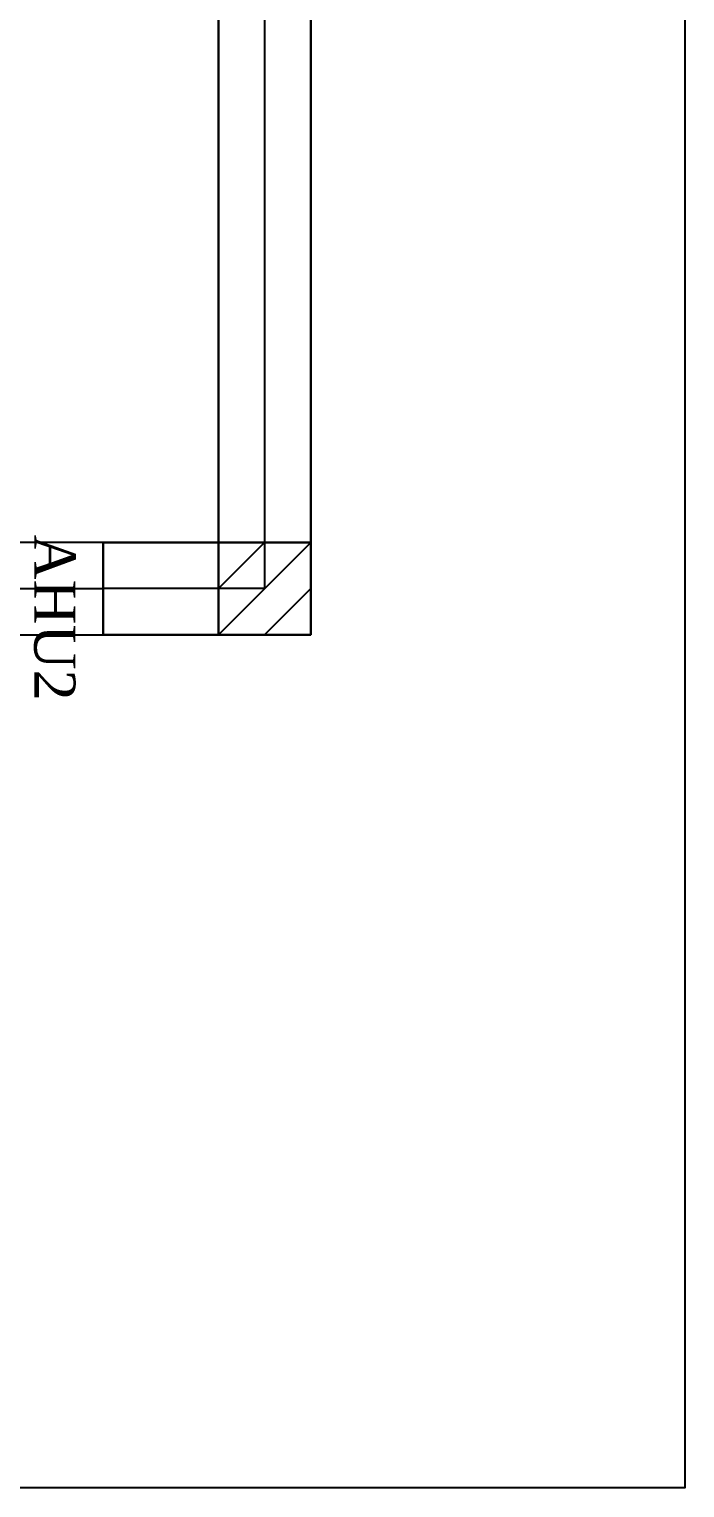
# Model space of a CAD drawing. Header units: inches. Extents: x 23 to 100097, y 11 to 104145.
# Drawn here: x 66597 to 69438, y 54163 to 60488 of the extents above; entities that cross this region are included whole.
import ezdxf

# ---------------------------------------------------------------- set-up
doc = ezdxf.new("R2010")
doc.units = ezdxf.units.IN
doc.header["$MEASUREMENT"] = 0
doc.styles.add('Times New  Roman', font='times.ttf')

msp = doc.modelspace()

# ---------------------------------------------------------------- linework, layer by layer
at = {"lineweight": 30}
for p, q in [((67417.1, 64562.5), (67417.1, 58062.5)), ((67817.1, 64562.5), (67817.1, 58062.5)), ((67417.1, 58262.5), (66917.1, 58262.5)), ((66917.1, 58262.5), (66917.1, 57862.5)), ((66917.1, 57862.5), (67417.1, 57862.5))]:
    msp.add_line(p, q, dxfattribs=at)
for p, q in [((67617.1, 64562.5), (67617.1, 58062.5)), ((66917.1, 58262.5), (65317.1, 58262.5)), ((67417.1, 57862.5), (67817.1, 58262.5)), ((67417.1, 58062.5), (67617.1, 58262.5)), ((65317.1, 58062.5), (66917.1, 58062.5)), ((67617.1, 58062.5), (66917.1, 58062.5)), ((67617.1, 57862.5), (67817.1, 58062.5)), ((65317.1, 57862.5), (66917.1, 57862.5))]:
    msp.add_line(p, q)
msp.add_lwpolyline([(54016.6, 66813.8), (69437.8, 66813.8), (69437.8, 54163), (54016.6, 54163)], close=True)
msp.add_lwpolyline([(67417.1, 57862.5), (67817.1, 57862.5), (67817.1, 58262.5), (67417.1, 58262.5)], close=True, dxfattribs=at)

# ---------------------------------------------------------------- texts
at = {"color": 4, "insert": (66616.1, 57936.5), "char_height": 178.74, "width": 5287.539, "attachment_point": 8, "rotation": 269.99976, "style": 'Times New  Roman'}
msp.add_mtext('{\\C0;AHU2}', dxfattribs=at)

doc.saveas('drawing.dxf')
